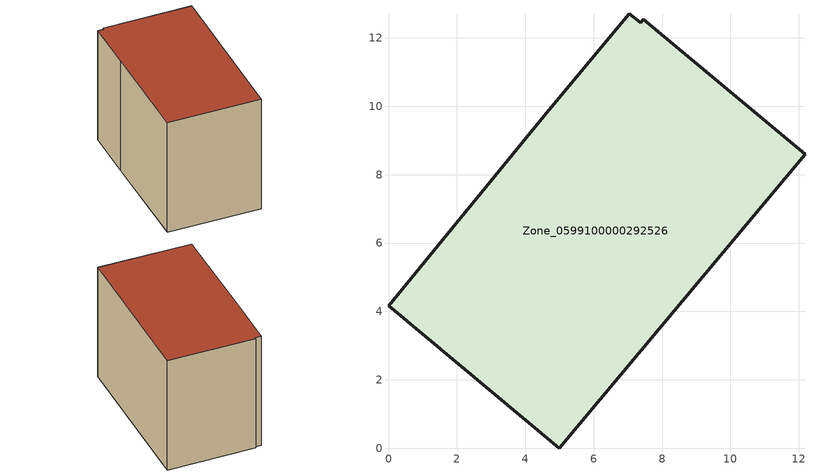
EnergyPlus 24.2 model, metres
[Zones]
Zone_0599100000292526
 floor ground (C_G): 7.45,12.54 12.18,8.6 5,0 0,4.16 4.69,9.89 7.04,12.71 7.37,12.44 z0
 wall outside (C_F): 5,0 12.18,8.6 7.45,12.54 7.37,12.44 7.04,12.71 4.69,9.89 0,4.16 5,0 z0:8.55
 roof outside (C_R): 12.18,8.6 7.45,12.54 7.37,12.44 7.04,12.71 4.69,9.89 0,4.16 5,0 z8.55
[BUILDING]
Pand.0599100000292526: North Axis=0; Terrain=City; Loads Convergence Tolerance Value=0.04; Temperature Convergence Tolerance Value=0.4; Solar Distribution=FullExterior; Maximum Number of Warmup Days=25; Minimum Number of Warmup Days=1
[Site:Location]
Rotterdam.The.Hague.AP_ZH_NLD Design_Conditions: Latitude=51.96; Longitude=4.45; Time Zone=1; Elevation=-4.5
[SITE:GROUNDTEMPERATURE:BUILDINGSURFACE]
18, 18, 18, 18, 18, 18, 18, 18, 18, 18, 18, 18
[MATERIAL] Thermal Absorptance=0.9; Solar Absorptance=0.7; Visible Absorptance=0.7
Name | Roughness | Thickness | Conductivity | Density | Specific Heat
G.TI.1946-1964 | MediumSmooth | 0.15 | 1 | 540 | 1210
F.TI.1946-1964 | Rough | 0.3 | 0.857143 | 1920 | 840
R.TI.1946-1964 | MediumRough | 0.2 | 0.277778 | 1500 | 1000
[CONSTRUCTION]
C_G: G.TI.1946-1964
C_F: F.TI.1946-1964
C_R: R.TI.1946-1964
[ZONE]
Zone_0599100000292526: Type=1; Multiplier=1; Ceiling Height=Autocalculate; Volume=Autocalculate; Floor Area=autocalculate; Part of Total Floor Area=Yes
[ZONEINFILTRATION:DESIGNFLOWRATE]
Infil_Zone_0599100000292526: Zone or ZoneList or Space or SpaceList=Zone_0599100000292526; Schedule=AlwaysOn; Design Flow Rate Calculation Method=Flow/Area; Flow Rate per Floor Area=0.003; Constant Term Coefficient=1; Temperature Term Coefficient=0; Velocity Term Coefficient=0; Velocity Squared Term Coefficient=0
[HVACTEMPLATE:ZONE:IDEALLOADSAIRSYSTEM]
Zone_0599100000292526: Maximum Heating Supply Air Temperature=50; Minimum Cooling Supply Air Temperature=13; Maximum Heating Supply Air Humidity Ratio=0.0156; Minimum Cooling Supply Air Humidity Ratio=0.0077; Heating Limit=NoLimit; Cooling Limit=NoLimit; Dehumidification Control Type=ConstantSensibleHeatRatio; Cooling Sensible Heat Ratio=0.7; Dehumidification Setpoint=60; Humidification Control Type=None; Humidification Setpoint=30; Outdoor Air Method=None; Outdoor Air Flow Rate per Person=0.00944; Outdoor Air Flow Rate per Zone Floor Area=0; Outdoor Air Flow Rate per Zone=0; Demand Controlled Ventilation Type=None; Outdoor Air Economizer Type=NoEconomizer; Heat Recovery Type=None; Sensible Heat Recovery Effectiveness=0.7; Latent Heat Recovery Effectiveness=0.65
[ZONECONTROL:THERMOSTAT]
ThermostatControl_Zone_0599100000292526: Zone or ZoneList=Zone_0599100000292526; Control Type Schedule=DualSetpointControlType; Control 1=Thermostat_Zone_0599100000292526; Temperature Difference Between Cutout And Setpoint=0
[THERMOSTATSETPOINT:DUALSETPOINT]
Thermostat_Zone_0599100000292526: Heating Setpoint Temperature Schedule=HeatingSetpoint_Zone_0599100000292526; Cooling Setpoint Temperature Schedule=CoolingSetpoint_Zone_0599100000292526
[SCHEDULE:COMPACT]
HeatingSetpoint_Zone_0599100000292526: Through: 12/31, For: AllDays, Until: 24:00, 21
CoolingSetpoint_Zone_0599100000292526: Through: 12/31, For: AllDays, Until: 24:00, 24
DualSetpointControlType: Through: 12/31, For: AllDays, Until: 24:00, 4
AlwaysOn: Through: 12/31, For: AllDays, Until: 24:00, 1
